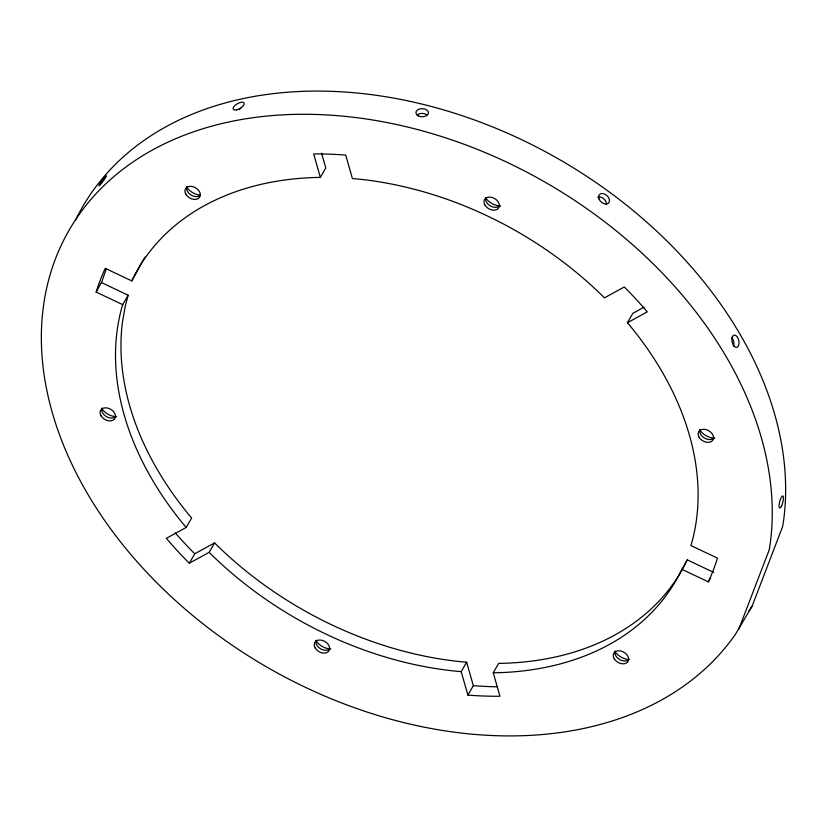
<?xml version="1.0" encoding="UTF-8"?>
<svg xmlns="http://www.w3.org/2000/svg" width="827" height="827" viewBox="0 0 827 827"><rect width="100%" height="100%" fill="white"/><g stroke="black" fill="none" stroke-linecap="round" stroke-linejoin="round"><path stroke-width="1.24" d="M681.82 570.341A310.797 222.814 30 0 1 628.778 626.556L621.842 630.97A310.797 222.814 30 0 1 502.34 663.316L498.702 663.347L493.254 672.785L499.942 696.241L498.185 696.262A347.712 249.278 30 0 1 469.684 695.238L467.886 695.093L473.333 685.655L466.645 662.2L462.913 661.9A310.797 222.814 30 0 1 217.387 545.686L214.606 542.894L209.159 552.333L189.311 563.228L187.967 561.884A347.712 249.278 30 0 1 167.561 539.762L166.351 538.336L186.199 527.44L183.708 524.504A310.797 222.814 30 0 1 121.858 307.468L122.706 304.646L96.17 292.086L96.583 290.722A347.712 249.278 30 0 1 104.678 269.623L105.277 268.351L131.813 280.911L138.491 268.827A310.797 222.814 30 0 1 144.942 257.156M96.17 292.086L102.031 281.294A347.712 249.278 30 0 1 106.425 268.878M101.618 282.648L128.154 295.208L125.363 305.711L122.541 321.465A310.797 222.814 30 0 0 189.156 515.066L191.647 518.012L186.199 527.44M738.79 629.213L769.265 549.707L770.268 543.267A389.91 279.526 30 0 0 297.834 114.322A389.91 279.526 30 0 0 129.663 553.108A389.91 279.526 30 0 0 735.317 634.464L752.188 606.015L782.652 526.51L783.655 520.069A389.91 279.526 30 0 0 500.759 130.304A389.91 279.526 30 0 0 75.671 219.879M131.813 280.911L133.044 278.265A310.797 222.814 30 0 1 316.72 177.454L320.359 177.412L325.797 167.974L321.579 153.16M713.784 572.418L687.247 559.858L680.559 571.933A310.797 222.814 30 0 1 496.893 672.744L493.254 672.785M687.247 559.858L684.704 564.944M681.799 569.286L708.336 581.846L708.935 580.575A347.712 249.278 30 0 0 717.019 559.476L717.433 558.111L690.896 545.551L691.754 542.729A310.797 222.814 30 0 0 629.905 325.693L627.404 322.757L632.851 313.319L643.882 307.262M682.368 569.369L684.125 566.05M122.706 304.646L128.154 295.208M189.311 563.228L194.758 553.79L214.606 542.894M467.886 695.093L461.197 671.638L466.645 662.2M708.336 581.846L710.755 577.659M748.704 611.267L752.188 606.015M627.404 322.757L647.252 311.862L646.052 310.435A347.712 249.278 30 0 0 625.646 288.313L624.302 286.969L604.444 297.865L601.663 295.084A310.797 222.814 30 0 0 356.148 178.859L352.405 178.56L345.727 155.104L343.918 154.959A347.712 249.278 30 0 0 315.428 153.936L313.671 153.956L320.359 177.412M461.197 671.638L457.465 671.328A310.797 222.814 30 0 1 211.939 555.113L209.159 552.333M473.333 685.655L475.132 685.8A347.712 249.278 30 0 0 497.368 686.792M194.758 553.79L193.415 552.446A347.712 249.278 30 0 1 175.283 532.95M731.678 337.437A6.265 3.422 78 0 1 733.621 346.079M597.725 197.074A6.265 4.321 41.8 0 1 603.813 198.873A6.265 4.321 41.8 0 1 606.418 204.714M416.973 115.046A6.265 4.063 1.2 0 1 426.918 114.932M239.437 109.081A6.265 2.719 -30.3 0 1 240.843 108.254M628.603 659.626A14.886 10.668 30 0 1 614.843 651.449M714.662 438.248A14.886 10.668 30 0 1 699.725 429.988M500.511 206.057A14.886 10.668 30 0 1 485.563 197.798M116.597 416.787A14.886 10.668 30 0 1 101.649 408.528M200.279 195.244A14.886 10.668 30 0 1 186.53 187.067M330.748 648.978A14.886 10.668 30 0 1 315.811 640.718M714.073 437.834A8.229 5.892 30 0 1 704.397 438.052A8.229 5.892 30 0 1 700.056 429.502M629.202 659.295A8.229 5.892 30 0 1 619.516 659.512A8.229 5.892 30 0 1 615.174 650.963M330.159 648.564A8.229 5.892 30 0 1 320.483 648.781A8.229 5.892 30 0 1 316.141 640.243M115.997 416.374A8.229 5.892 30 0 1 106.321 416.591A8.229 5.892 30 0 1 101.979 408.052M199.627 195.906A8.229 5.892 30 0 1 190.303 194.531A8.229 5.892 30 0 1 186.861 186.582M499.911 205.644A8.229 5.892 30 0 1 491.186 206.357A8.229 5.892 30 0 1 485.594 198.862M732.122 337.53A6.265 3.422 78 0 0 735.916 347.381A6.265 3.422 78 0 0 738.294 338.863A6.265 3.422 78 0 0 732.122 337.53M598.913 198.842A6.265 4.321 41.8 0 0 608.31 203.287A6.265 4.321 41.8 0 0 604.826 194.159A6.265 4.321 41.8 0 0 598.913 198.842M418.555 115.966A6.265 4.063 1.2 0 0 428.427 113.154A6.265 4.063 1.2 0 0 419.578 108.968A6.265 4.063 1.2 0 0 418.555 115.966M236.491 109.898A6.265 2.719 -30.3 0 0 244.213 103.272A6.265 2.719 -30.3 0 0 235.313 105.163A6.265 2.719 -30.3 0 0 236.491 109.898M100.46 184.555A6.265 0.641 -53.9 0 0 106.363 175.955A6.265 0.641 -53.9 0 0 101.121 181.816A6.265 0.641 -53.9 0 0 100.46 184.555M781.711 505.617A6.265 1.602 -75.8 0 0 782.869 495.942A6.265 1.602 -75.8 0 0 779.168 504.408A6.265 1.602 -75.8 0 0 781.711 505.617M614.223 658.726A8.229 5.892 30 0 0 627.569 662.107A8.229 5.892 30 0 0 621.098 651.035A8.229 5.892 30 0 0 614.223 658.726M315.18 647.996A8.229 5.892 30 0 0 328.536 651.387A8.229 5.892 30 0 0 322.054 640.305A8.229 5.892 30 0 0 315.18 647.996M101.028 415.805A8.229 5.892 30 0 0 114.374 419.196A8.229 5.892 30 0 0 107.903 408.114A8.229 5.892 30 0 0 101.028 415.805M185.899 194.345A8.229 5.892 30 0 0 199.255 197.725A8.229 5.892 30 0 0 192.774 186.644A8.229 5.892 30 0 0 185.899 194.345M484.942 205.075A8.229 5.892 30 0 0 498.288 208.456A8.229 5.892 30 0 0 491.817 197.374A8.229 5.892 30 0 0 484.942 205.075M699.094 437.266A8.229 5.892 30 0 0 712.45 440.646A8.229 5.892 30 0 0 705.969 429.564A8.229 5.892 30 0 0 699.094 437.266"/></g></svg>
